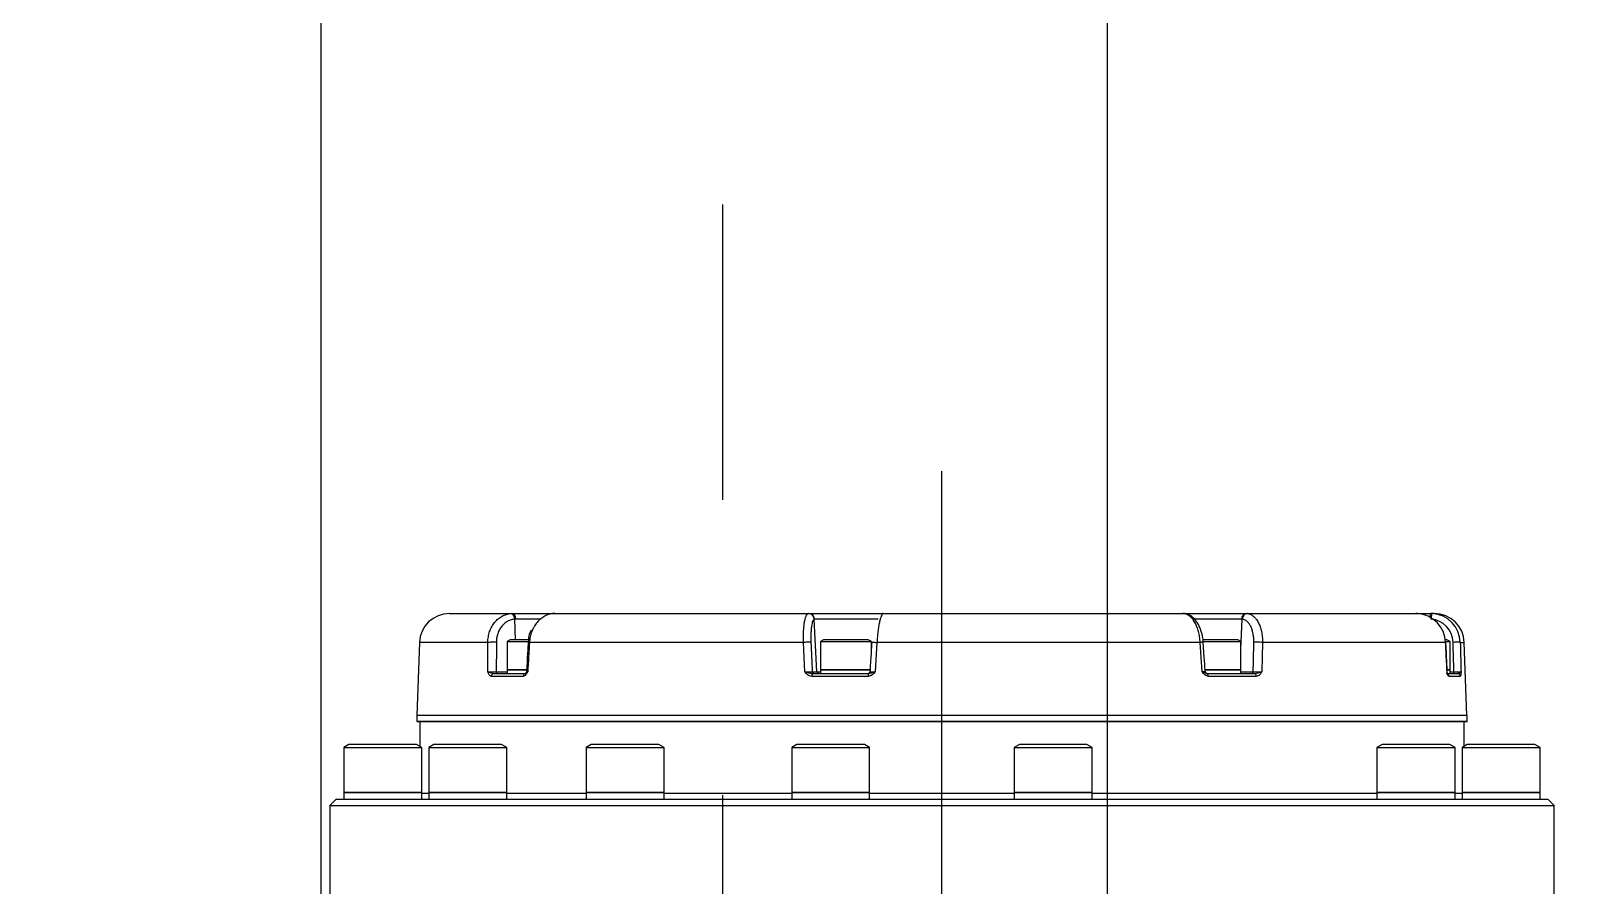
# Model space of a CAD drawing. Header units: millimetres. Extents: x 10462777 to 22643323, y 453826 to 1389191.
# Drawn here: x 11299966.6 to 11300230.1, y 597815.9 to 597960.5 of the extents above; entities that cross this region are included whole.
import ezdxf

# ---------------------------------------------------------------- set-up
doc = ezdxf.new("R2010")
doc.units = ezdxf.units.MM
doc.header["$LTSCALE"] = 200
doc.header["$MEASUREMENT"] = 0
doc.linetypes.add('CENTER2', pattern=[1.125, 0.75, -0.125, 0.125, -0.125])
doc.linetypes.add('PHANTOM', pattern=[2.5, 1.25, -0.25, 0.25, -0.25, 0.25, -0.25])
doc.layers.get('0').update_dxf_attribs({"linetype": 'CONTINUOUS'})
for name, color, linetype in [('$DDT_AUDIT_GENERATED_(276)', 7, 'CONTINUOUS'), ('2', 2, 'CONTINUOUS'), ('A290-7324-X542', 7, 'CONTINUOUS'), ('A290-7329-X512', 7, 'CONTINUOUS'), ('DV1_DEFAULT', 7, 'CONTINUOUS'), ('LIBRL_A6-BA-5X16', 7, 'CONTINUOUS'), ('LIBRL_A6-BA-8X35', 7, 'CONTINUOUS'), ('LIBRL_A97L-0001-', 7, 'CONTINUOUS')]:
    doc.layers.add(name, color=color, linetype=linetype)
doc.layers.add('LAYOUT', color=8, linetype='CONTINUOUS', lineweight=25)
doc.layers.add('TOP$23', color=7, linetype='CONTINUOUS', true_color=0xffffff)

# ---------------------------------------------------------------- blocks, each defined once
blk = doc.blocks.new('r710ic')
at = {"layer": 'LAYOUT', "color": 3}
blk.add_circle((272041.37, 104232.63), 2050.12, dxfattribs=at)
blk = doc.blocks.new('A$C7DA30AB0')
at = {"layer": '$DDT_AUDIT_GENERATED_(276)', "color": 7, "linetype": 'Continuous', "ltscale": 25.4}
for p, q in [((4539.83, 2936.58, 0), (4539.83, 2918.29, 0)), ((4747.09, 2918.29, 0), (4747.09, 2936.58, 0)), ((4539.83, 2918.29, 0), (4540.84, 2917.27, 0)), ((4747.09, 2918.29, 0), (4539.83, 2918.29, 0)), ((4746.08, 2917.27, 0), (4747.09, 2918.29, 0)), ((4540.84, 2917.27, 0), (4542.19, 2917.27, 0)), ((4543.36, 2917.27, 0), (4743.56, 2917.27, 0)), ((4555.4, 2916.26, 0), (4556.6, 2916.26, 0)), ((4569.81, 2916.26, 0), (4618.03, 2916.26, 0)), ((4631.23, 2916.26, 0), (4655.69, 2916.26, 0)), ((4668.89, 2916.26, 0), (4690.48, 2916.26, 0)), ((4703.69, 2916.26, 0), (4717.11, 2916.26, 0)), ((4730.32, 2916.26, 0), (4731.52, 2916.26, 0)), ((4744.73, 2917.27, 0), (4746.08, 2917.27, 0)), ((4555.07, 2908.24, 0), (4555.07, 2904.07, 0)), ((4731.85, 2904.07, 0), (4731.85, 2908.24, 0))]:
    blk.add_line(p, q, dxfattribs=at)
at = {"layer": 'A290-7324-X542', "color": 7, "linetype": 'Continuous', "ltscale": 25.4}
for p, q in [((4554.56, 2904.07, 0), (4732.36, 2904.07, 0)), ((4554.56, 2904.07, 0), (4554.56, 2903.05, 0)), ((4554.56, 2903.05, 0), (4732.36, 2903.05, 0)), ((4732.36, 2903.05, 0), (4732.36, 2904.07, 0))]:
    blk.add_line(p, q, dxfattribs=at)
at = {"layer": 'A290-7329-X512', "color": 7, "linetype": 'Continuous', "ltscale": 25.4}
for p, q in [((4732.36, 2904.07, 0), (4554.56, 2904.07, 0)), ((4554.6, 2903.05, 0), (4555.03, 2890.68, 0)), ((4731.89, 2890.68, 0), (4732.33, 2903.05, 0)), ((4555.71, 2896.43, 0), (4557.61, 2896.43, 0)), ((4590.25, 2896.43, 0), (4598.34, 2896.43, 0)), ((4655.95, 2896.43, 0), (4665.5, 2896.43, 0)), ((4714.34, 2896.43, 0), (4719.75, 2896.43, 0)), ((4558.1, 2895.94, 0), (4556.21, 2895.94, 0)), ((4557.43, 2895.65, 0), (4556.78, 2895.65, 0)), ((4589.18, 2890.68, 0), (4589.3, 2895.64, 0)), ((4598.6, 2895.94, 0), (4590.55, 2895.94, 0)), ((4592.86, 2895.65, 0), (4590.76, 2895.65, 0)), ((4599.4, 2895.64, 0), (4599.73, 2890.68, 0)), ((4654.45, 2890.68, 0), (4654.74, 2895.64, 0)), ((4665.37, 2895.94, 0), (4655.88, 2895.94, 0)), ((4664.61, 2895.65, 0), (4664.03, 2895.65, 0)), ((4664.61, 2895.65, 0), (4665.07, 2886.75, 0)), ((4665.41, 2895.65, 0), (4664.61, 2895.65, 0)), ((4666.67, 2895.64, 0), (4666.89, 2890.68, 0)), ((4719.31, 2895.94, 0), (4713.94, 2895.94, 0)), ((4718.89, 2895.65, 0), (4717.05, 2895.65, 0)), ((4592.86, 2891.84, 0), (4592.64, 2886.75, 0)), ((4555.71, 2890.68, 0), (4555.03, 2890.68, 0)), ((4558.19, 2890.68, 0), (4589.18, 2890.68, 0)), ((4599.73, 2890.68, 0), (4654.45, 2890.68, 0)), ((4666.89, 2890.68, 0), (4713.28, 2890.68, 0)), ((4715.66, 2890.25, 0), (4715.77, 2886.75, 0)), ((4720.32, 2890.68, 0), (4731.89, 2890.68, 0)), ((4560.1, 2885.78, 0), (4560.69, 2885.78, 0)), ((4560.69, 2885.78, 0), (4560.43, 2885.79, 0)), ((4563.22, 2885.78, 0), (4560.69, 2885.78, 0)), ((4562.96, 2885.79, 0), (4563.22, 2885.78, 0)), ((4591.91, 2885.78, 0), (4563.22, 2885.78, 0)), ((4591.91, 2885.78, 0), (4591.76, 2885.79, 0)), ((4602.67, 2885.78, 0), (4591.91, 2885.78, 0)), ((4592.64, 2886.75, 0), (4592.73, 2886.74, 0)), ((4592.73, 2886.74, 0), (4600.82, 2886.74, 0)), ((4602.53, 2885.79, 0), (4602.67, 2885.78, 0)), ((4653.33, 2885.78, 0), (4602.67, 2885.78, 0)), ((4653.33, 2885.78, 0), (4653.37, 2885.79, 0)), ((4666.02, 2885.78, 0), (4653.33, 2885.78, 0)), ((4654.25, 2886.74, 0), (4665.03, 2886.74, 0)), ((4665.03, 2886.74, 0), (4665.07, 2886.75, 0)), ((4666.08, 2885.79, 0), (4666.02, 2885.78, 0)), ((4708.96, 2885.78, 0), (4666.02, 2885.78, 0)), ((4716.15, 2885.78, 0), (4708.95, 2885.78, 0)), ((4708.96, 2885.78, 0), (4709.18, 2885.79, 0)), ((4711.32, 2886.74, 0), (4715.62, 2886.74, 0)), ((4715.62, 2886.74, 0), (4715.77, 2886.75, 0)), ((4716.37, 2885.79, 0), (4716.15, 2885.78, 0)), ((4726.82, 2885.78, 0), (4716.15, 2885.78, 0))]:
    blk.add_line(p, q, dxfattribs=at)
for centre, radius, start, end in [((4556.28, 2872.53, 0), 23.13, 88.7608, 91.7448), ((4591.54, 2888.87, 0), 7.14, 97.9843, 108.3575), ((4590.19, 2851.89, 0), 43.76, 89.2489, 91.1669), ((4598.59, 2895.63, 0), 0.305, 3.2522, 89.9953), ((4599.57, 2919.5, 0), 23.85, 268.3621, 269.5908), ((4655.3, 2882.18, 0), 13.47, 88.5853, 92.3572), ((4655.93, 2895.63, 0), 0.305, 90.0002, 177.033), ((4665.9, 2862.23, 0), 33.42, 88.677, 90.8405), ((4719.47, 2856.33, 0), 39.32, 88.7367, 90.8417), ((4718.72, 2891.93, 0), 4.05, 66.4373, 81.568), ((4560.1, 2890.86, 0), 5.08, 182, 270), ((4560.72, 2890.79, 0), 5.01, 181.2278, 266.692), ((4560.92, 2890.74, 0), 4, 181.0941, 266.6482), ((4563.29, 2890.88, 0), 5.1, 182.1968, 266.3652), ((4709.95, 2890.39, 0), 3.52, 329.3141, 4.3197), ((4726.82, 2890.86, 0), 5.08, 270, 358)]:
    blk.add_arc(centre, radius, start, end, dxfattribs=at)
for centre, major_axis, ratio, start_param, end_param in [((4556.21, 2896.45, 0), (0, 0.508), 0.990015, 1.605703, 3.141593), ((4558.1, 2896.45, 0), (0, 0.508), 0.968598, 1.605703, 2.398593), ((4590.55, 2896.45, 0), (0, -0.508), 0.600374, 4.747296, 6.283185), ((4598.6, 2896.45, 0), (0, -0.508), 0.509092, 4.747296, 6.283185), ((4655.88, 2896.45, 0), (0, 0.508), 0.140959, 3.141593, 4.677482), ((4665.37, 2896.45, 0), (0, 0.508), 0.248633, 3.141593, 4.677482), ((4713.94, 2896.45, 0), (0, 0.508), 0.79972, 3.141593, 4.677482), ((4719.31, 2896.45, 0), (0, 0.508), 0.860712, 3.141593, 4.677482), ((4556.84, 2895.63, 0), (0, 0.305), 0.19509, 0, 1.518436), ((4665.09, 5105.2, 0), (-32.2, -3143.78), 0.038323, 5.492151, 5.494383), ((4735.52, 5104.04, 0), (-136.99, -3142.55), 0.02167, 5.492572, 5.494805), ((4591.01, 2895.63, 0), (0, 0.305), 0.83147, 0, 1.518436), ((4664.31, 2895.63, 0), (0, -0.305), 0.980785, 1.623156, 3.141593), ((4665.11, 2895.63, 0), (0, -0.305), 0.980785, 1.623156, 3.141593), ((4534.78, 5105.2, 0), (161.6, -3143.78), 0.007604, 0.788804, 0.791036), ((4718.72, 2895.63, 0), (0, 0.305), 0.55557, 4.764749, 6.283185), ((4581.89, 5105.2, 0), (91.64, -3143.78), 0.032465, 0.788248, 0.79048), ((4556.72, 2890.72, 0), (1.02, 0.03), 0.058841, 3.266303, 4.906906), ((4589.81, 2890.72, 0), (1.02, -0.02), 0.06123, 4.053195, 5.693798), ((4666.62, 2890.72, 0), (-1.02, -0.04), 0.048156, 0.196308, 1.836911), ((4719.44, 2890.72, 0), (-1.02, 0), 0.064982, 0.982863, 2.623467), ((4560.49, 2886.8, 0), (-0.05, -1.01), 0.197453, 0.006174, 1.528635), ((4560.69, 2886.79, 0), (0, 1.02), 0.163493, 3.141593, 4.324588), ((4591.79, 2886.8, 0), (0.09, 1.01), 0.831871, 3.213979, 4.73644), ((4591.91, 2886.79, 0), (0, 1.02), 0.813199, 3.141593, 4.660029), ((4666.02, 2886.79, 0), (0, 1.02), 0.974014, 1.623156, 3.141593), ((4666.06, 2886.8, 0), (-0.26, 0.982), 0.980031, 1.369283, 2.891745), ((4716.15, 2886.79, 0), (0, 1.02), 0.528582, 1.623156, 3.141593), ((4716.33, 2886.8, 0), (0.06, -1.01), 0.557066, 4.730619, 6.25308)]:
    blk.add_ellipse(centre, major_axis=major_axis, ratio=ratio, start_param=start_param, end_param=end_param, dxfattribs=at)
for points, knots in [([(4555.58, 2895.64, 0), (4555.59, 2895.84, 0), (4555.6, 2896.04, 0), (4555.65, 2896.33, 0), (4555.68, 2896.43, 0), (4555.71, 2896.43, 0)], [0, 0, 0, 0, 0.5, 0.5, 1, 1, 1, 1]), ([(4557.61, 2896.43, 0), (4557.67, 2896.43, 0), (4557.74, 2896.33, 0), (4557.85, 2896.04, 0), (4557.9, 2895.84, 0), (4557.95, 2895.64, 0)], [0, 0, 0, 0, 0.5, 0.5, 1, 1, 1, 1]), ([(4589.3, 2895.64, 0), (4589.41, 2895.84, 0), (4589.54, 2896.04, 0), (4589.86, 2896.33, 0), (4590.04, 2896.43, 0), (4590.25, 2896.43, 0)], [0, 0, 0, 0, 0.5, 0.5, 1, 1, 1, 1]), ([(4598.34, 2896.43, 0), (4598.56, 2896.43, 0), (4598.77, 2896.33, 0), (4599.12, 2896.04, 0), (4599.27, 2895.84, 0), (4599.4, 2895.64, 0)], [0, 0, 0, 0, 0.5, 0.5, 1, 1, 1, 1]), ([(4654.74, 2895.64, 0), (4654.9, 2895.84, 0), (4655.06, 2896.04, 0), (4655.46, 2896.33, 0), (4655.7, 2896.43, 0), (4655.95, 2896.43, 0)], [0, 0, 0, 0, 0.5, 0.5, 1, 1, 1, 1]), ([(4665.5, 2896.43, 0), (4665.74, 2896.43, 0), (4665.98, 2896.33, 0), (4666.36, 2896.04, 0), (4666.52, 2895.84, 0), (4666.67, 2895.64, 0)], [0, 0, 0, 0, 0.5, 0.5, 1, 1, 1, 1]), ([(4713.58, 2895.64, 0), (4713.68, 2895.84, 0), (4713.79, 2896.04, 0), (4714.04, 2896.33, 0), (4714.19, 2896.43, 0), (4714.34, 2896.43, 0)], [0, 0, 0, 0, 0.5, 0.5, 1, 1, 1, 1]), ([(4719.75, 2896.43, 0), (4719.88, 2896.43, 0), (4720, 2896.33, 0), (4720.19, 2896.04, 0), (4720.27, 2895.84, 0), (4720.34, 2895.64, 0)], [0, 0, 0, 0, 0.5, 0.5, 1, 1, 1, 1]), ([(4556.21, 2895.94, 0), (4556.15, 2895.94, 0), (4556.08, 2895.91, 0), (4555.94, 2895.86, 0), (4555.87, 2895.83, 0), (4555.75, 2895.78, 0), (4555.7, 2895.75, 0), (4555.62, 2895.7, 0), (4555.59, 2895.67, 0), (4555.58, 2895.64, 0)], [0, 0, 0, 0, 0.25, 0.25, 0.5, 0.5, 0.75, 0.75, 1, 1, 1, 1]), ([(4555.71, 2890.68, 0), (4555.69, 2891.36, 0), (4555.68, 2892.03, 0), (4555.66, 2892.71, 0), (4555.63, 2893.69, 0), (4555.6, 2894.67, 0), (4555.58, 2895.64, 0)], [0, 0, 0, 0, 0.408539, 0.408539, 0.408539, 1, 1, 1, 1]), ([(4557.78, 2896.09, 0), (4557.78, 2896.09, 0), (4557.78, 2896.08, 0), (4557.8, 2896.04, 0), (4557.85, 2895.92, 0), (4557.89, 2895.77, 0), (4557.91, 2895.67, 0), (4557.92, 2895.65, 0)], [0.3713936, 0.3713936, 0.3713936, 0.3713936, 0.4198788, 0.5049733, 0.6398056, 0.8612559, 0.9106432, 0.9106432, 0.9106432, 0.9106432]), ([(4557.95, 2895.64, 0), (4557.98, 2895.07, 0), (4558, 2894.49, 0), (4558.03, 2893.91, 0), (4558.08, 2892.83, 0), (4558.14, 2891.76, 0), (4558.19, 2890.68, 0)], [0, 0, 0, 0, 0.34927, 0.34927, 0.34927, 1, 1, 1, 1]), ([(4599.4, 2895.64, 0), (4599.31, 2895.67, 0), (4599.22, 2895.7, 0), (4599.06, 2895.75, 0), (4598.99, 2895.78, 0), (4598.87, 2895.83, 0), (4598.82, 2895.86, 0), (4598.74, 2895.9, 0), (4598.71, 2895.91, 0), (4598.68, 2895.92, 0)], [0, 0, 0, 0, 0.25, 0.25, 0.5, 0.5, 0.75, 0.75, 0.8775071, 0.8775071, 0.8775071, 0.8775071]), ([(4655.88, 2895.94, 0), (4655.79, 2895.94, 0), (4655.7, 2895.91, 0), (4655.53, 2895.86, 0), (4655.44, 2895.83, 0), (4655.26, 2895.78, 0), (4655.17, 2895.75, 0), (4654.96, 2895.7, 0), (4654.85, 2895.67, 0), (4654.74, 2895.64, 0)], [0, 0, 0, 0, 0.25, 0.25, 0.5, 0.5, 0.75, 0.75, 1, 1, 1, 1]), ([(4666.67, 2895.64, 0), (4666.56, 2895.67, 0), (4666.45, 2895.7, 0), (4666.23, 2895.75, 0), (4666.12, 2895.78, 0), (4665.91, 2895.83, 0), (4665.8, 2895.86, 0), (4665.59, 2895.91, 0), (4665.48, 2895.94, 0), (4665.37, 2895.94, 0)], [0, 0, 0, 0, 0.25, 0.25, 0.5, 0.5, 0.75, 0.75, 1, 1, 1, 1]), ([(4713.28, 2890.68, 0), (4713.32, 2891.36, 0), (4713.36, 2892.03, 0), (4713.4, 2892.71, 0), (4713.46, 2893.69, 0), (4713.52, 2894.67, 0), (4713.58, 2895.64, 0)], [0, 0, 0, 0, 0.408539, 0.408539, 0.408539, 1, 1, 1, 1]), ([(4713.86, 2895.82, 0), (4713.85, 2895.82, 0), (4713.85, 2895.81, 0), (4713.83, 2895.78, 0), (4713.8, 2895.75, 0), (4713.71, 2895.7, 0), (4713.65, 2895.67, 0), (4713.58, 2895.64, 0)], [0.4567631, 0.4567631, 0.4567631, 0.4567631, 0.5, 0.5, 0.75, 0.75, 1, 1, 1, 1]), ([(4713.8, 2895.65, 0), (4713.8, 2895.65, 0), (4713.79, 2895.65, 0), (4713.73, 2895.65, 0), (4713.67, 2895.65, 0), (4713.58, 2895.64, 0)], [0.5969645, 0.5969645, 0.5969645, 0.5969645, 0.75, 0.75, 1, 1, 1, 1]), ([(4713.94, 2895.94, 0), (4713.91, 2895.94, 0), (4713.9, 2895.91, 0), (4713.88, 2895.87, 0), (4713.87, 2895.84, 0), (4713.86, 2895.82, 0)], [0, 0, 0, 0, 0.25, 0.25, 0.4567631, 0.4567631, 0.4567631, 0.4567631]), ([(4720.34, 2895.64, 0), (4720.34, 2895.07, 0), (4720.33, 2894.49, 0), (4720.33, 2893.91, 0), (4720.33, 2892.83, 0), (4720.33, 2891.76, 0), (4720.32, 2890.68, 0)], [0, 0, 0, 0, 0.34927, 0.34927, 0.34927, 1, 1, 1, 1]), ([(4591.76, 2885.79, 0), (4591.58, 2885.8, 0), (4591.4, 2885.85, 0), (4591.06, 2885.99, 0), (4590.9, 2886.1, 0), (4590.58, 2886.35, 0), (4590.43, 2886.51, 0), (4590.15, 2886.87, 0), (4590.02, 2887.07, 0), (4589.78, 2887.52, 0), (4589.68, 2887.76, 0), (4589.49, 2888.28, 0), (4589.42, 2888.56, 0), (4589.29, 2889.14, 0), (4589.25, 2889.43, 0), (4589.19, 2890.05, 0), (4589.18, 2890.36, 0), (4589.18, 2890.68, 0)], [0, 0, 0, 0, 0.125, 0.125, 0.25, 0.25, 0.375, 0.375, 0.5, 0.5, 0.625, 0.625, 0.75, 0.75, 0.875, 0.875, 1, 1, 1, 1]), ([(4590.65, 2890.66, 0), (4590.64, 2890.41, 0), (4590.65, 2890.16, 0), (4590.69, 2889.67, 0), (4590.73, 2889.43, 0), (4590.82, 2888.97, 0), (4590.88, 2888.75, 0), (4591.01, 2888.33, 0), (4591.1, 2888.13, 0), (4591.28, 2887.78, 0), (4591.38, 2887.61, 0), (4591.59, 2887.33, 0), (4591.71, 2887.2, 0), (4591.96, 2887, 0), (4592.09, 2886.92, 0), (4592.36, 2886.8, 0), (4592.49, 2886.76, 0), (4592.64, 2886.75, 0)], [0, 0, 0, 0, 0.125, 0.125, 0.25, 0.25, 0.375, 0.375, 0.5, 0.5, 0.625, 0.625, 0.75, 0.75, 0.875, 0.875, 1, 1, 1, 1]), ([(4599.22, 2890.65, 0), (4599.22, 2890.62, 0), (4599.23, 2890.03, 0), (4599.51, 2888.76, 0), (4600.17, 2887.28, 0), (4601.09, 2886.27, 0), (4602, 2885.77, 0), (4602.48, 2885.82, 0), (4602.62, 2885.84, 0)], [0, 0, 0, 0, 0.013314, 0.253912, 0.500796, 0.728923, 0.934731, 1, 1, 1, 1]), ([(4599.73, 2890.68, 0), (4599.75, 2890.36, 0), (4599.78, 2890.05, 0), (4599.88, 2889.44, 0), (4599.94, 2889.14, 0), (4600.1, 2888.56, 0), (4600.19, 2888.29, 0), (4600.4, 2887.77, 0), (4600.52, 2887.52, 0), (4600.78, 2887.07, 0), (4600.91, 2886.87, 0), (4601.21, 2886.51, 0), (4601.36, 2886.35, 0), (4601.68, 2886.1, 0), (4601.85, 2886, 0), (4602.19, 2885.85, 0), (4602.36, 2885.8, 0), (4602.53, 2885.79, 0)], [0, 0, 0, 0, 0.125, 0.125, 0.25, 0.25, 0.375, 0.375, 0.5, 0.5, 0.625, 0.625, 0.75, 0.75, 0.875, 0.875, 1, 1, 1, 1]), ([(4653.37, 2885.79, 0), (4653.43, 2885.8, 0), (4653.49, 2885.85, 0), (4653.6, 2885.99, 0), (4653.66, 2886.1, 0), (4653.77, 2886.35, 0), (4653.83, 2886.51, 0), (4653.94, 2886.87, 0), (4653.99, 2887.07, 0), (4654.09, 2887.52, 0), (4654.14, 2887.76, 0), (4654.22, 2888.28, 0), (4654.26, 2888.56, 0), (4654.33, 2889.14, 0), (4654.36, 2889.43, 0), (4654.41, 2890.05, 0), (4654.43, 2890.36, 0), (4654.45, 2890.68, 0)], [0, 0, 0, 0, 0.125, 0.125, 0.25, 0.25, 0.375, 0.375, 0.5, 0.5, 0.625, 0.625, 0.75, 0.75, 0.875, 0.875, 1, 1, 1, 1]), ([(4665.07, 2886.75, 0), (4665.12, 2886.76, 0), (4665.16, 2886.8, 0), (4665.25, 2886.91, 0), (4665.3, 2887, 0), (4665.38, 2887.2, 0), (4665.41, 2887.32, 0), (4665.48, 2887.61, 0), (4665.51, 2887.77, 0), (4665.56, 2888.13, 0), (4665.58, 2888.33, 0), (4665.61, 2888.74, 0), (4665.63, 2888.97, 0), (4665.64, 2889.43, 0), (4665.65, 2889.66, 0), (4665.64, 2890.16, 0), (4665.64, 2890.41, 0), (4665.62, 2890.66, 0)], [0, 0, 0, 0, 0.125, 0.125, 0.25, 0.25, 0.375, 0.375, 0.5, 0.5, 0.625, 0.625, 0.75, 0.75, 0.875, 0.875, 1, 1, 1, 1]), ([(4666.89, 2890.68, 0), (4666.9, 2890.36, 0), (4666.9, 2890.05, 0), (4666.9, 2889.44, 0), (4666.89, 2889.14, 0), (4666.86, 2888.56, 0), (4666.84, 2888.29, 0), (4666.79, 2887.77, 0), (4666.76, 2887.52, 0), (4666.69, 2887.07, 0), (4666.64, 2886.87, 0), (4666.55, 2886.51, 0), (4666.5, 2886.35, 0), (4666.39, 2886.1, 0), (4666.33, 2886, 0), (4666.21, 2885.85, 0), (4666.14, 2885.8, 0), (4666.08, 2885.79, 0)], [0, 0, 0, 0, 0.125, 0.125, 0.25, 0.25, 0.375, 0.375, 0.5, 0.5, 0.625, 0.625, 0.75, 0.75, 0.875, 0.875, 1, 1, 1, 1]), ([(4709.18, 2885.79, 0), (4709.44, 2885.8, 0), (4709.69, 2885.85, 0), (4710.2, 2885.99, 0), (4710.45, 2886.1, 0), (4710.93, 2886.35, 0), (4711.16, 2886.51, 0), (4711.59, 2886.87, 0), (4711.8, 2887.07, 0), (4712.17, 2887.52, 0), (4712.34, 2887.76, 0), (4712.59, 2888.19, 0), (4712.69, 2888.37, 0), (4712.77, 2888.56, 0)], [0, 0, 0, 0, 0.125, 0.125, 0.25, 0.25, 0.375, 0.375, 0.5, 0.5, 0.625, 0.625, 0.7080585, 0.7080585, 0.7080585, 0.7080585]), ([(4712.77, 2888.56, 0), (4712.81, 2888.66, 0), (4712.85, 2888.75, 0), (4713, 2889.14, 0), (4713.09, 2889.43, 0), (4713.22, 2890.05, 0), (4713.26, 2890.36, 0), (4713.28, 2890.68, 0)], [0.7080585, 0.7080585, 0.7080585, 0.7080585, 0.75, 0.75, 0.875, 0.875, 1, 1, 1, 1]), ([(4715.77, 2886.75, 0), (4715.98, 2886.76, 0), (4716.18, 2886.8, 0), (4716.58, 2886.91, 0), (4716.78, 2887, 0), (4717.16, 2887.2, 0), (4717.34, 2887.32, 0), (4717.67, 2887.61, 0), (4717.83, 2887.77, 0), (4718.12, 2888.13, 0), (4718.24, 2888.33, 0), (4718.47, 2888.74, 0), (4718.56, 2888.97, 0), (4718.72, 2889.43, 0), (4718.78, 2889.66, 0), (4718.86, 2890.16, 0), (4718.88, 2890.41, 0), (4718.88, 2890.66, 0)], [0, 0, 0, 0, 0.125, 0.125, 0.25, 0.25, 0.375, 0.375, 0.5, 0.5, 0.625, 0.625, 0.75, 0.75, 0.875, 0.875, 1, 1, 1, 1]), ([(4720.32, 2890.68, 0), (4720.32, 2890.36, 0), (4720.29, 2890.05, 0), (4720.19, 2889.44, 0), (4720.12, 2889.14, 0), (4719.92, 2888.56, 0), (4719.8, 2888.29, 0), (4719.52, 2887.77, 0), (4719.35, 2887.52, 0), (4718.99, 2887.07, 0), (4718.79, 2886.87, 0), (4718.37, 2886.51, 0), (4718.14, 2886.35, 0), (4717.66, 2886.1, 0), (4717.42, 2886, 0), (4716.91, 2885.85, 0), (4716.64, 2885.8, 0), (4716.37, 2885.79, 0)], [0, 0, 0, 0, 0.125, 0.125, 0.25, 0.25, 0.375, 0.375, 0.5, 0.5, 0.625, 0.625, 0.75, 0.75, 0.875, 0.875, 1, 1, 1, 1])]:
    blk.add_open_spline(points, degree=3, knots=knots, dxfattribs=at)
for points in [[(4557.91, 2895.7, 0), (4557.95, 2894.86, 0), (4558.03, 2893.18, 0), (4558.15, 2890.67, 0)], [(4557.95, 2895.64, 0), (4557.93, 2895.66, 0), (4557.92, 2895.67, 0), (4557.91, 2895.68, 0)], [(4598.68, 2895.92, 0), (4598.66, 2895.93, 0), (4598.63, 2895.94, 0), (4598.6, 2895.94, 0)], [(4598.89, 2895.68, 0), (4598.95, 2894.84, 0), (4599.05, 2893.17, 0), (4599.22, 2890.65, 0)], [(4655.34, 2890.66, 0), (4655.39, 2891.49, 0), (4655.48, 2893.16, 0), (4655.63, 2895.66, 0)], [(4713.49, 2890.65, 0), (4713.54, 2891.49, 0), (4713.64, 2893.17, 0), (4713.8, 2895.69, 0)], [(4653.33, 2885.79, 0), (4653.48, 2885.79, 0), (4653.57, 2885.8, 0), (4653.61, 2885.82, 0)]]:
    blk.add_open_spline(points, degree=3, dxfattribs=at)
for points, weights in [([(4558.15, 2890.67, 0), (4558.15, 2890.67, 0), (4558.19, 2890.68, 0)], [0.908432895042, 0.944546244209, 1]), ([(4599.22, 2890.65, 0), (4599.22, 2890.65, 0), (4599.73, 2890.68, 0)], [0.851977030377, 0.79922352178, 1]), ([(4655.34, 2890.66, 0), (4655.33, 2890.63, 0), (4654.45, 2890.68, 0)], [0.928540909331, 0.723021763327, 1]), ([(4713.49, 2890.65, 0), (4713.5, 2890.66, 0), (4713.28, 2890.68, 0)], [0.845170386845, 0.866749932958, 1])]:
    blk.add_rational_spline(points, weights, degree=2, dxfattribs=at)
at = {"layer": 'DV1_DEFAULT', "color": 7, "linetype": 'CENTER2', "ltscale": 25.4}
blk.add_line((4643.46, 3176.51, 0), (4643.46, 2861.71, 0), dxfattribs=at)
at = {"layer": 'LAYOUT', "color": 6, "linetype": 'PHANTOM'}
blk.add_circle((3030.45, 3025.99, 0), 2693.02, dxfattribs=at)
at = {"layer": 'LIBRL_A6-BA-5X16', "color": 7, "linetype": 'Continuous', "ltscale": 25.4}
for p, q in [((4557.43, 2895.33, 0), (4557.43, 2890.55, 0)), ((4557.85, 2895.33, 0), (4557.43, 2895.33, 0)), ((4592.86, 2895.33, 0), (4592.86, 2890.55, 0)), ((4598.95, 2895.33, 0), (4592.86, 2895.33, 0)), ((4664.03, 2895.33, 0), (4655.57, 2895.33, 0)), ((4664.03, 2890.55, 0), (4664.03, 2895.33, 0)), ((4717.05, 2895.33, 0), (4713.78, 2895.33, 0)), ((4717.05, 2890.55, 0), (4717.05, 2895.33, 0)), ((4655.4, 2891.67, 0), (4655.4, 2890.55, 0)), ((4558.18, 2890.55, 0), (4557.43, 2890.55, 0)), ((4557.43, 2890.55, 0), (4557.96, 2890.25, 0)), ((4557.96, 2890.25, 0), (4558.25, 2890.25, 0)), ((4599.25, 2890.55, 0), (4592.86, 2890.55, 0)), ((4592.86, 2890.55, 0), (4593.38, 2890.25, 0)), ((4593.38, 2890.25, 0), (4599.26, 2890.25, 0)), ((4664.03, 2890.55, 0), (4655.4, 2890.55, 0)), ((4655.4, 2890.55, 0), (4655.92, 2890.25, 0)), ((4655.92, 2890.25, 0), (4663.5, 2890.25, 0)), ((4663.5, 2890.25, 0), (4664.03, 2890.55, 0)), ((4713.46, 2890.25, 0), (4716.52, 2890.25, 0)), ((4717.05, 2890.55, 0), (4713.47, 2890.55, 0)), ((4716.52, 2890.25, 0), (4717.05, 2890.55, 0))]:
    blk.add_line(p, q, dxfattribs=at)
at = {"layer": 'LIBRL_A6-BA-8X35', "color": 7, "linetype": 'Continuous', "ltscale": 25.4}
for p, q in [((4542.19, 2916.06, 0), (4542.19, 2908.44, 0)), ((4555.4, 2916.06, 0), (4542.19, 2916.06, 0)), ((4555.4, 2908.44, 0), (4555.4, 2916.06, 0)), ((4556.6, 2916.06, 0), (4556.6, 2908.44, 0)), ((4569.81, 2916.06, 0), (4556.6, 2916.06, 0)), ((4569.81, 2908.44, 0), (4569.81, 2916.06, 0)), ((4618.03, 2916.06, 0), (4618.03, 2908.44, 0)), ((4631.23, 2916.06, 0), (4618.03, 2916.06, 0)), ((4631.23, 2908.44, 0), (4631.23, 2916.06, 0)), ((4655.69, 2916.06, 0), (4655.69, 2908.44, 0)), ((4668.89, 2916.06, 0), (4655.69, 2916.06, 0)), ((4668.89, 2908.44, 0), (4668.89, 2916.06, 0)), ((4690.48, 2916.06, 0), (4690.48, 2908.44, 0)), ((4703.69, 2916.06, 0), (4690.48, 2916.06, 0)), ((4703.69, 2908.44, 0), (4703.69, 2916.06, 0)), ((4717.11, 2916.06, 0), (4717.11, 2908.44, 0)), ((4730.32, 2916.06, 0), (4717.11, 2916.06, 0)), ((4730.32, 2908.44, 0), (4730.32, 2916.06, 0)), ((4731.52, 2916.06, 0), (4731.52, 2908.44, 0)), ((4744.73, 2916.06, 0), (4731.52, 2916.06, 0)), ((4744.73, 2908.44, 0), (4744.73, 2916.06, 0)), ((4555.4, 2908.44, 0), (4542.19, 2908.44, 0)), ((4542.19, 2908.44, 0), (4543.07, 2907.93, 0)), ((4543.07, 2907.93, 0), (4554.52, 2907.93, 0)), ((4554.52, 2907.93, 0), (4555.4, 2908.44, 0)), ((4569.81, 2908.44, 0), (4556.6, 2908.44, 0)), ((4556.6, 2908.44, 0), (4557.48, 2907.93, 0)), ((4557.48, 2907.93, 0), (4568.93, 2907.93, 0)), ((4568.93, 2907.93, 0), (4569.81, 2908.44, 0)), ((4631.23, 2908.44, 0), (4618.03, 2908.44, 0)), ((4618.03, 2908.44, 0), (4618.91, 2907.93, 0)), ((4618.91, 2907.93, 0), (4630.35, 2907.93, 0)), ((4630.35, 2907.93, 0), (4631.23, 2908.44, 0)), ((4668.89, 2908.44, 0), (4655.69, 2908.44, 0)), ((4655.69, 2908.44, 0), (4656.57, 2907.93, 0)), ((4656.57, 2907.93, 0), (4668.01, 2907.93, 0)), ((4668.01, 2907.93, 0), (4668.89, 2908.44, 0)), ((4703.69, 2908.44, 0), (4690.48, 2908.44, 0)), ((4690.48, 2908.44, 0), (4691.36, 2907.93, 0)), ((4691.36, 2907.93, 0), (4702.81, 2907.93, 0)), ((4702.81, 2907.93, 0), (4703.69, 2908.44, 0)), ((4730.32, 2908.44, 0), (4717.11, 2908.44, 0)), ((4717.11, 2908.44, 0), (4717.99, 2907.93, 0)), ((4717.99, 2907.93, 0), (4729.44, 2907.93, 0)), ((4729.44, 2907.93, 0), (4730.32, 2908.44, 0)), ((4744.73, 2908.44, 0), (4731.52, 2908.44, 0)), ((4731.52, 2908.44, 0), (4732.4, 2907.93, 0)), ((4732.4, 2907.93, 0), (4743.85, 2907.93, 0)), ((4743.85, 2907.93, 0), (4744.73, 2908.44, 0))]:
    blk.add_line(p, q, dxfattribs=at)
at = {"layer": 'LIBRL_A97L-0001-', "color": 7, "linetype": 'Continuous', "ltscale": 25.4}
for p, q in [((4542.19, 2917.27, 0), (4543.36, 2917.27, 0)), ((4542.19, 2917.27, 0), (4542.19, 2916.06, 0)), ((4542.19, 2916.06, 0), (4555.4, 2916.06, 0)), ((4555.4, 2916.06, 0), (4555.4, 2917.27, 0)), ((4556.6, 2917.27, 0), (4559.62, 2917.27, 0)), ((4556.6, 2917.27, 0), (4556.6, 2916.06, 0)), ((4556.6, 2916.06, 0), (4569.81, 2916.06, 0)), ((4569.81, 2916.06, 0), (4569.81, 2917.27, 0)), ((4618.03, 2917.27, 0), (4618.03, 2916.06, 0)), ((4618.03, 2916.06, 0), (4631.23, 2916.06, 0)), ((4620.88, 2917.27, 0), (4626.02, 2917.27, 0)), ((4631.23, 2916.06, 0), (4631.23, 2917.27, 0)), ((4655.69, 2917.27, 0), (4655.69, 2916.06, 0)), ((4655.69, 2916.06, 0), (4668.89, 2916.06, 0)), ((4660.91, 2917.27, 0), (4666.04, 2917.27, 0)), ((4668.89, 2916.06, 0), (4668.89, 2917.27, 0)), ((4690.48, 2917.27, 0), (4690.48, 2916.06, 0)), ((4690.48, 2916.06, 0), (4703.69, 2916.06, 0)), ((4698.28, 2917.27, 0), (4702.63, 2917.27, 0)), ((4703.69, 2916.06, 0), (4703.69, 2917.27, 0)), ((4717.11, 2917.27, 0), (4717.11, 2916.06, 0)), ((4717.11, 2916.06, 0), (4730.32, 2916.06, 0)), ((4727.3, 2917.27, 0), (4730.32, 2917.27, 0)), ((4730.32, 2916.06, 0), (4730.32, 2917.27, 0)), ((4731.52, 2917.27, 0), (4731.52, 2916.06, 0)), ((4731.52, 2916.06, 0), (4744.73, 2916.06, 0)), ((4743.56, 2917.27, 0), (4744.73, 2917.27, 0)), ((4744.73, 2916.06, 0), (4744.73, 2917.27, 0)), ((4557.43, 2895.94, 0), (4557.43, 2895.33, 0)), ((4557.43, 2895.33, 0), (4557.88, 2895.33, 0)), ((4592.86, 2895.94, 0), (4592.86, 2895.33, 0)), ((4592.86, 2895.33, 0), (4598.94, 2895.33, 0)), ((4655.53, 2895.33, 0), (4664.03, 2895.33, 0)), ((4664.03, 2895.33, 0), (4664.03, 2895.94, 0)), ((4713.8, 2895.33, 0), (4717.05, 2895.33, 0)), ((4717.05, 2895.33, 0), (4717.05, 2895.94, 0))]:
    blk.add_line(p, q, dxfattribs=at)

msp = doc.modelspace()

# ---------------------------------------------------------------- linework, layer by layer
at = {"layer": '2', "color": 252, "linetype": 'Continuous'}
msp.add_line((11300148.79501, 597375.90946, 0), (11300148.79501, 598213.38354, 0), dxfattribs=at)
at = {"layer": 'TOP$23', "color": 155, "linetype": 'PHANTOM'}
msp.add_line((11300083.66913, 601331.21124), (11300083.66913, 594066.71124), dxfattribs=at)
at = {"layer": 'TOP$23', "linetype": 'Continuous'}
msp.add_line((11300015.66913, 600981.71124), (11300015.66913, 596881.71124), dxfattribs=at)

# ---------------------------------------------------------------- block references
at = {"ltscale": 10, "rotation": 180}
msp.add_blockref('A$C7DA30AB0', (11304764.24811, 600747.76955, 0), dxfattribs=at)
at = {"layer": 'LAYOUT', "color": 2, "rotation": 89.99999999999999}
msp.add_blockref('r710ic', (11403573.40786, 324839.74027, 0), dxfattribs=at)

doc.saveas('drawing.dxf')
